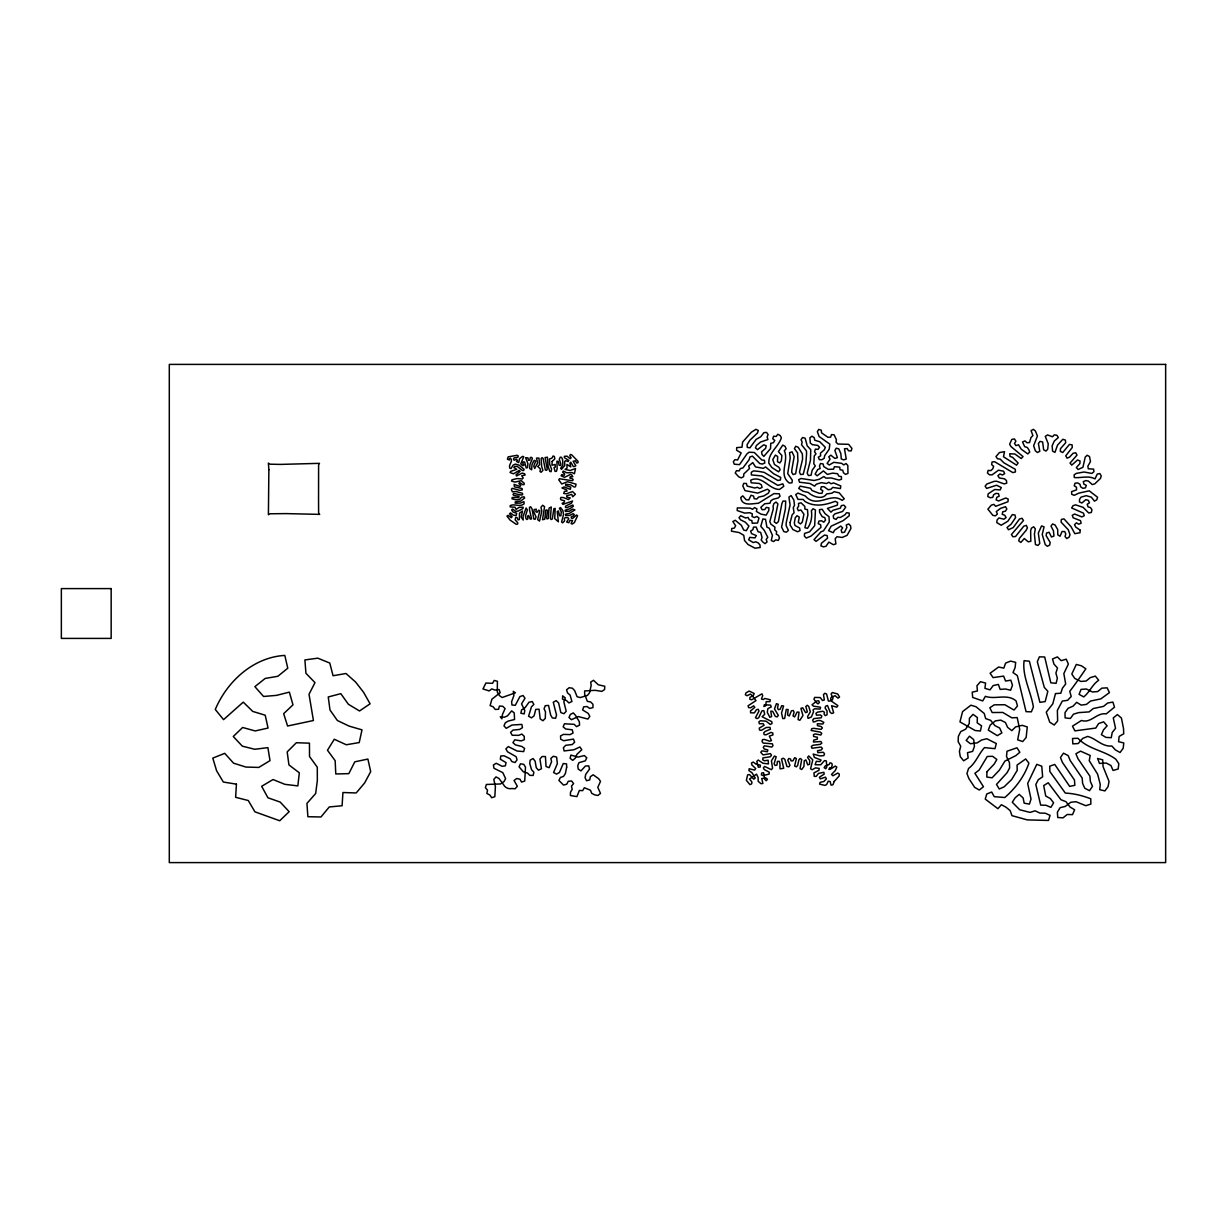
<?xml version="1.0" encoding="UTF-8"?>
<svg xmlns="http://www.w3.org/2000/svg" width="1227" height="1227" viewBox="0 0 1227 1227"><rect width="100%" height="100%" fill="white"/><g stroke="black" fill="none" stroke-linecap="round" stroke-linejoin="round"><path stroke-width="1.5" d="M552.165 461.413L551.966 465.278L555.141 464.45L555.279 467.104L554.037 467.564L555.049 471.383L556.383 471.337L557.165 468.821L556.874 461.153L558.193 461.352L559.129 465.202L560.432 465.478L560.938 464.251L559.282 459.281L560.264 457.18L561.583 457.364L562.641 459.757L562.84 465.002L560.662 468.3L561.491 469.343L564.788 465.462L564.65 461.505L565.693 460.677L568.116 461.582L568.822 460.447L564.389 457.671L564.359 456.337L566.981 456.153L570.064 458.668L571.122 457.87L569.803 455.646L570.402 454.465L571.69 454.818L578.024 461.337L578.009 462.656L576.736 463.008L575.31 460.785L573.116 461.26L575.816 465.769L574.696 466.459L573.362 466.551L570.739 462.196L569.895 463.223L570.785 466.889L566.951 464.435L567.012 468.177L565.095 469.374L570.11 470.493L575.555 468.545L574.405 473.745L572.073 472.564L566.843 472.809L563.316 471.061L562.672 472.226L564.665 473.975L564.282 475.248L561.721 474.619L561.122 475.815L564.543 477.318L570.402 474.45L571.659 474.849L572.84 476.736L570.202 476.812L569.865 478.085L572.319 478.729L573.208 479.711L572.38 480.754L559.435 478.729L558.791 479.88L561.767 483.99L567.534 481.705L576.061 484.174L575.463 486.766L574.159 487.027L570.785 484.91L565.678 484.159L565.693 485.478L570.739 487.15L570.325 489.374L564.159 486.92L561.966 487.978L566.629 489.864L566.997 491.137L564.527 491.352L563.699 493.438L566.337 493.821L572.534 491.567L575.386 494.22L572.718 496.812L571.751 494.374L566.69 495.785L566.828 497.104L570.264 497.947L568.392 499.604L563.638 497.61L560.984 497.41L560.448 498.622L560.938 499.849L564.481 500.754L564.359 502.073L562.135 503.331L562.917 504.389L572.549 500.999L571.445 503.193L565.524 506.137L565.524 507.472L566.843 507.687L572.84 505.018L573.346 506.245L571.199 507.779A10.199 10.199 0 0 1 567.641 509.527L565.11 510.202L565.402 511.49L569.328 511.214L572.718 509.113L574.942 509.895L569.451 513.361L565.586 514.205L565.662 515.539L569.604 515.432L573.178 513.668L574.221 514.496L573.607 515.677L571.245 516.874L571.414 518.193L572.733 518.377L576.475 515.033L577.595 515.739L574.405 522.549L572.303 524.052L571.061 523.561L572.595 520.509L569.988 520.401L568.791 522.733L566.644 522.012L568.745 518.806L567.978 517.717L565.386 517.579L564.359 518.423L564.558 521.03L562.61 522.825L561.598 521.95L563.561 514.496L562.856 510.601L560.509 507.549L559.42 508.3L561.276 511.812L560.923 515.754L559.604 515.815L558.362 510.892L557.242 511.598L558.377 521.797L554.727 518.592L555.187 508.407L553.898 508.684L552.319 519.036L551.076 519.527L550.402 518.392L551.276 506.996L549.067 508.085L548.346 518.454L547.104 518.914L546.444 517.748L547.564 511.23L547.104 509.987L545.785 510.141L544.742 519.251L542.503 519.696L544.573 506.72L542.641 505.263L540.969 507.288L541.813 511.122L539.543 521.061L537.625 519.604L539.834 510.785L538.653 510.141L537.089 512.288L535.862 511.766L536.306 509.174L534.144 509.542L533.898 512.165L536.061 516.95L535.079 519.358L533.806 518.975L532.043 508.852L530.647 506.736L529.481 507.38L529.543 510.033L531.567 518.929L530.248 519.113L528.668 515.524L527.503 516.153L527.963 518.76L526.874 519.542L525.954 518.592L525.493 515.969L527.38 509.926L526.122 507.978L523.07 516.414L523.193 520.064L521.107 517.073L522.503 511.03L519.527 513.085L519.343 519.527L518.07 519.911L516.981 517.487L515.662 517.395L515.141 519.865L517.779 522.794L517.564 524.098L516.245 524.328L510.033 520.064L506.95 516.092L508.07 515.371L511.245 517.702L512.134 516.72L509.527 513.822L510.478 512.886L513.546 515.248L516.199 515.478L516.705 513.223L513.085 512.012L511.613 509.957L512.579 509.052L515.8 511.383L518.423 510.969L522.978 508.53L523.131 507.211L519.236 507.334L516.092 509.374L515.003 507.211L510.156 506.904L510.279 505.585C514.312 503.346 519.803 507.472 524.082 503.868L523.96 501.628L520.34 503.131L515.156 503.162L515.34 501.843L520.601 501.137L524.65 497.963L524.036 496.782L521.429 497.288L519.742 499.343A22.93 22.93 0 0 1 515.785 499.803L512.012 498.822L512.211 497.518L518.791 497.579L519.067 496.275L513.898 495.524L513.009 494.527L513.76 493.423L521.414 495.064L522.671 494.604L522.426 493.3L516.107 491.536L512.349 491.782L511.398 489.42L512.134 488.315L519.773 490.371L522.334 489.849L522.088 488.545L514.435 486.858L514.082 484.404L520.049 486.459L520.846 485.386L518.898 483.591L519.573 482.456L522.733 484.619L524.052 484.634L524.251 483.315L521.306 480.677L514.972 482.073L511.536 481.045L511.981 479.788L517.119 478.561L522.349 478.975L523.193 477.947L521.72 475.754L525.11 475.033L524.635 473.791L522.181 473.085L516.429 475.984L516.122 474.696L520.125 471.337L519.128 470.462L513.53 473.806L510.033 472.518L510.693 471.352L516.751 469.327L513.852 467.548L514.634 466.475L517.242 466.413L522.303 470.447L523.622 470.539L524.082 469.297L519.205 465.202L515.432 464.097L513.101 465.14L511.03 468.53L509.757 468.147C508.193 464.527 513.438 461.475 510.616 458.238L509.374 458.699L509.42 460.018L507.395 459.189L508.162 456.858L517.134 455.278L518.285 455.953L517.932 457.226L514.036 457.916L513.453 459.113L514.144 460.248L516.598 459.235L517.319 460.355L516.49 461.398L518.714 462.61L519.512 458.729L522.518 456.352L523.776 456.751L520.754 463.867L522.702 465.647L523.96 465.217L522.717 463.039L523.315 461.858L524.635 462.042L526.23 467.962L527.503 467.594L527.901 463.668L525.616 457.686L527.917 457.87L528.5 460.324L529.803 460.11L530.325 457.502L531.644 457.395L532.441 458.453L529.957 464.481L529.665 468.453L531.644 469.834L531.981 464.772L533.607 461.153L534.635 460.294L535.616 461.199L533.776 466.107L534.711 468.469L537.595 462.947L536.49 458.07L538.929 458.07L539.619 464.634L537.748 466.521L540.417 468.929L540.018 471.551L541.138 472.272L542.947 470.324L541.674 466.551L541.138 458.622L542.073 457.671L543.132 458.469L545.355 470.048L546.659 470.294L547.242 469.113L545.079 457.518L547.395 457.211L548.101 466.429L549.773 471.383L551.061 471.689L551.598 469.128L549.65 464.22L549.435 459.005L551.951 458.131L553.07 455.999L554.328 456.429L554.865 458.898L552.165 461.413M834.191 781.476L832.934 784.789L831.062 785.111L830.112 781.522L828.24 781.185L826.599 784.59L824.881 785.387L819.575 784.114L820.142 782.305L823.808 781.538L826.4 778.838L825.48 777.166L820.265 778.869L819.437 777.166L824.161 774.16L823.869 772.289L818.486 773.424L816.154 776.415L814.253 776.369L813.961 772.841L818.992 770.295L819.207 768.409L815.48 767.872L812.197 769.774L810.572 768.792L812.795 759.804L808.762 755.955L807.55 757.427L809.728 760.525L809.544 764.314L807.734 764.866L805.878 759.896L804.222 760.832L803.946 766.476L801.691 769.528L800.05 768.577L801.706 759.482L800.111 758.47L798.884 759.927L797.657 765.479L796.338 766.844L794.636 765.985L796.369 758.593L794.713 757.642L792.903 760.863L791.001 760.878L790.571 759.038L788.762 758.485L787.795 760.111L789.973 765.311L788.838 766.814L786.967 766.476L784.789 759.268L783.209 758.209L781.522 759.053L783.731 768.271L780.081 768.854L779.866 766.967A10.982 10.982 0 0 0 779.314 761.353L777.412 761.384L776.936 765.127L775.065 765.449L774.099 763.808L776.185 756.737L774.406 756.062L771.415 760.863L772.581 768.194L771.384 769.682L764.666 766.461L763.378 767.857L764.252 769.544L769.206 772.182L769.16 774.068L763.194 775.571L761.4 774.927L761.691 773.056L763.562 772.703L764.804 779.314L766.139 780.725L767.488 779.329L766.047 778.041L761.752 778.562L762.903 783.455L761.016 783.685L758.179 781.338L758.148 777.565L756.507 774.16L749.513 779.022L751.89 781.952L751.691 783.838L749.958 784.62L746.353 780.311L747.672 774.82L749.559 774.59L753.731 779.176L755.249 778.041L752.028 772.765L748.93 770.602L749.191 768.731L754.574 770.111L755.74 768.608L751.814 764.85L751.507 762.964L753.179 762.074L756.277 764.252L760.418 765.142L760.188 767.028L758.301 767.212L756.814 761.323L758.225 760.034L762.903 763.24L768.47 763.93L768.102 760.219L764.36 760.771L762.719 759.804L762.933 757.918L770.387 756.737L771.476 755.188L770.433 753.608L763.041 754.927L760.755 752.289L761.952 750.832L767.366 751.752L767.826 749.912L764.206 748.976L763.286 747.32L764.421 745.801L771.783 747.074L772.995 745.617L772.366 743.823L763.163 743.071L762.059 741.522L762.473 739.682L764.344 739.406L769.682 741.2L771.476 740.587L769.36 736.108L772.964 734.896L772.78 733.01L770.97 732.396L766.001 734.82L764.114 734.59L763.777 732.718L765.188 731.445L770.418 729.221L769.989 727.366L766.261 727.488L761.353 730.356L759.482 729.988L759.283 728.102L764.099 725.264L763.148 723.623L759.375 723.792L758.853 721.967L760.311 720.77L765.985 721.139L770.295 724.451L771.982 723.562L771.829 721.675L762.074 716.737L764.728 714.298L763.808 710.632L761.921 710.862L758.746 717.688L757.105 718.639L755.449 717.718L758.976 711.047L758.286 709.283L756.445 709.727L754.39 712.887L750.617 712.81L750.495 710.924L754.789 707.381L753.669 705.847L750.51 707.81L748.623 707.611L748.071 705.786L755.985 700.617L751.921 695.234L750.387 694.099L746.982 695.755L745.372 694.773L745.893 692.948L749.16 691.046L754.16 693.47L753.516 695.249L749.866 697.457L749.896 699.359L751.737 699.773L761.936 693.838L762.719 695.571L761.446 699.022L763.271 699.543L764.804 698.439L770.219 699.743L770.004 701.629L766.215 701.645L765.663 705.878L763.869 706.491L764.452 704.681L770.587 705.157L771.246 706.936L767.872 708.623L767.289 712.366L769.866 717.304L771.599 716.537L770.801 711.154L772.688 711.338L775.311 716.384L777.151 716.89L778.332 715.402L774.482 708.884L776.446 703.684L778.24 704.267L777.504 707.979L778.378 709.651L780.219 709.175L781.706 705.694L783.593 705.954L781.538 713.102L782.765 718.562L784.667 718.47L786.246 709.467L788.133 709.513L787.627 715.05L789.268 715.985L791.43 710.816L793.302 710.525L794.099 712.243L793.01 715.878L794.59 716.951L797.136 712.028L799.038 712.197L798.087 719.574L799.835 720.31L802.949 715.54L800.909 708.362L802.719 707.795L805.602 712.672L807.366 711.951L805.817 706.568L807.213 705.295L808.746 706.415L810.357 711.813L807.581 716.537L808.087 718.378L811.354 716.982L813.562 711.752L813.072 709.912L814.59 708.777L820.111 709.114L820.587 707.273L813.378 706.123L812.044 704.773L816.829 700.954L818.731 700.847L819.375 702.626L817.934 703.869L816.476 702.642L813.93 699.16L814.682 697.427L820.265 697.565L822.504 700.51L824.329 699.957L823.486 694.635L824.82 693.286L826.584 693.991L828.394 701.062L830.296 700.954L832.427 699.789L832.964 697.933L831.108 694.022L832.305 692.549L837.688 693.961L839.559 697.089L837.98 698.148L835.112 695.709L831.139 697.411L830.618 699.267L831.814 701.384L837.857 705.602L836.799 707.181L831.584 705.694L833.654 712.795L831.891 713.516L830.296 712.504L827.504 705.54L825.71 706.154L825.05 707.933L827.105 711.123L827.013 714.82L825.28 715.602L824.053 714.16L824.483 712.304L822.903 711.231L817.458 712.181L815.955 713.347L816.476 715.172L820.265 714.927L821.829 716.001L821.231 717.795L813.731 718.623L812.734 720.234L813.363 722.013L815.219 721.645A6.641 6.641 0 0 1 820.679 720.678L823.808 722.304L822.903 723.961L817.32 723.792L817.458 725.678L821.154 726.491L822.381 727.933L821.108 729.344L813.639 728.317L811.783 728.685L811.139 730.464L820.28 732.12L821.737 733.332L820.848 735.004L815.265 733.93L813.486 734.605L813.639 736.507L817.366 737.228L817.351 739.129L813.7 740.157L813.47 742.044L820.894 741.491L821.799 743.148L820.311 744.329L812.857 745.295L811.354 746.445L811.937 748.24L821.246 747.059L822.427 748.547L821.185 749.973L817.504 750.755L817.796 752.642L823.363 752.289L824.513 753.807L823.838 755.587L820.065 755.939L813.194 754.053L814.36 757.412L821.093 760.065L819.989 761.614L816.323 761.323L815.096 764.743L820.74 764.774L824.483 760.602L826.338 760.939L826.768 767.074L825.756 768.715L824.13 767.688L825.173 766.077L829.145 764.528L829.973 762.811L831.799 763.347L832.243 765.188L830.756 769.16L828.885 769.421L829.774 767.749L832.167 768.179L835.188 766.062L836.799 767.059L835.342 770.479L831.523 774.452L832.888 775.771L837.78 773.056L839.329 774.145L839.13 776.031L834.191 781.476M268.866 469.742L268.406 514.742L270.017 513.776L286.06 513.607L319.664 514.374L318.606 512.779L318.545 498.53L318.606 465.064L319.48 463.346L280.492 464.404L269.986 464.189L268.391 463.1L268.866 469.742M790.157 522.457L790.142 525.11L792.949 529.589L797.642 531.766L800.035 530.616L799.636 527.993L794.973 525.493L794.314 522.917L795.311 517.717L797.044 515.693L799.268 517.165L798.302 522.395L800.464 523.929L802.32 522.027L803.946 514.22L800.894 509.957L798.348 510.723L797.243 508.3L798.685 506.061L798.47 503.423L801.062 502.84L804.82 506.429L804.912 509.082L807.504 509.665L807.903 514.957L804.881 527.687L807.458 528.362C811.17 523.423 812.351 516.797 811.369 510.754L813.087 508.73L815.434 510.003L814.667 525.708L809.575 531.843L804.513 533.454L804.406 536.122L806.216 538.07L811.062 536.046L820.94 527.395L820.633 524.757L818.21 523.653L818.915 521.092L821.553 520.769L823.808 522.181L825.51 520.125L824.774 517.564L822.243 516.751L819.575 512.319L819.513 509.665L822.136 509.266L824.989 513.561L829.007 516.72L829.299 521.95L823.516 530.831L821.032 531.782L814.007 539.65L816.062 541.352L824.544 535.033L827.136 535.57L827.581 538.193L821.43 543.254L820.924 545.862L823.378 546.859L825.986 546.306L828.854 542.104L833.348 544.696L835.878 543.898L835.188 538.714L836.967 536.736L842.228 537.457L847.09 535.325L850.909 528.515L850.587 525.877L848.747 523.96L846.277 524.926L846.845 527.518L844.513 532.227L841.875 532.61L841.139 530.064L842.658 527.886L840.725 526.061L834.452 530.294L833.348 532.717L828.562 530.708L831.2 526.138L843.164 520.631L849.253 515.739L849.207 513.085L846.584 512.687L844.958 514.788L840.372 517.457L837.719 517.38L836.047 519.45L833.654 518.3L833.194 515.677L835.066 513.791L842.596 511.475L845.694 507.165L843.931 505.171L841.323 505.616L840.403 508.116L832.872 510.355L830.924 512.15L827.473 508.392L837.351 505.141L837.596 502.503L835.219 501.306C825.326 505.033 814.651 507.395 804.943 501.414L803.179 499.435L798.01 499.389L795.74 494.588L797.933 493.101L805.311 495.969L807.151 497.886C818.9 507.503 831.001 492.073 842.136 500.386L844.268 498.806L839.222 492.855L834.099 491.69L831.906 493.208L826.645 493.944C822.458 500.34 812.581 496.567 808.286 492.472L803.118 491.26L798.716 488.392L800.173 486.153L810.572 488.269L811.998 490.509L819.299 493.331L821.952 493.285L822.826 490.769L820.618 489.297L821.354 486.736L824.007 486.69L828.256 489.742L830.878 489.297L832.75 487.41L840.449 488.561L840.756 485.923L833.578 482.901L831.062 483.76L828.854 482.257L826.523 483.515L821.461 482.656L816.369 484.159L814.605 486.137L809.989 483.515L799.498 482.196L798.67 479.665L801.047 478.499L814.145 480.478L819.299 479.236L823.854 476.567L825.986 478.147L831.277 477.963L838.946 480.079L841.477 479.282L841.385 476.628L838.777 476.091L837.596 473.714L832.519 473.131L827.366 474.404L823.409 470.923L817.121 475.8L815.111 474.051L817.719 469.558L820.173 468.53L819.467 465.969L820.495 463.515L823.118 463.944L823.731 466.536L828.225 469.343L833.532 469.205L834.421 466.705L839.713 467.134L840.081 469.757L842.704 470.186L843.455 472.732L845.526 474.404L847.964 473.377L847.826 465.493L846.047 463.53L843.777 464.926L841.645 463.346L833.823 462.318L829.222 464.987L827.105 463.392L830.081 459.174L828.777 456.873L830.802 455.156L834.881 458.453L837.412 457.656L834.851 450.432L836.262 448.192L838.823 448.883L840.863 453.653L841.277 458.929L843.747 459.91L846.247 459.005L844.467 448.821L847.105 448.545L848.547 450.784L851.201 450.922L851.921 448.361L848.593 444.312L837.995 444.036L836.047 442.226L836.385 439.603L834.099 434.818L831.461 434.588L830.648 437.119L827.995 437.349L821.569 432.84L821.277 430.202L818.746 429.389L817.351 431.643L819.099 436.505L829.82 444.128L829.207 449.22L824.651 455.662L824.207 458.284L821.967 459.711L819.314 459.65L818.363 457.165L820.633 455.815L820.434 453.162L824.314 449.803L825.342 447.349L819.82 441.766L814.774 440.248L814.222 437.656L811.998 436.198L809.866 437.778L810.326 443.054L812.427 444.695L817.642 445.37L819.544 447.211L818.026 449.389L815.388 449.128L814.544 451.643L815.986 453.883L814.268 455.907L813.792 463.76L815.311 465.938L812.197 470.171L811.016 475.34L808.363 475.493L807.197 473.101L810.449 460.294L810.756 449.695L807.197 445.815L805.157 438.208L802.596 437.518L801.032 439.68L802.151 442.088L801.522 444.665L806.446 450.892L806.584 453.545L805.832 464.021L803.225 474.282L800.587 474.527L799.452 472.119L802.581 459.235L802.366 453.944L798.179 447.226L795.694 446.275L794.421 448.607L797.565 452.886L797.933 460.8L795.633 473.791L793.087 474.542L791.706 472.272L791.86 469.619L794.176 456.582L792.075 451.843L789.544 452.656L790.219 457.932L787.719 473.622L792.274 480.171L791.998 482.809L789.344 483.055C777.903 474.818 789.222 461.122 784.329 450.754L786.139 448.806L785.096 446.367L782.765 445.079L778.409 451.674L781.89 455.478L781.354 460.723L779.851 462.916L777.489 461.72L777.673 456.49L775.418 455.094L772.78 459.573L774.467 464.496L778.93 467.318L780.142 469.68L778.578 471.828L771.875 467.548L768.838 463.192C768.102 453.008 778.378 446.889 781.384 437.855L780.157 435.493L777.795 434.266L776.246 436.429L773.593 436.229L772.765 438.745L774.774 440.478L773.378 442.748L770.786 443.3L770.525 448.607L763.823 456.398L761.998 454.465L761.568 451.843L765.587 448.376L766.215 445.8L763.761 444.787L757.488 449.634L755.464 447.916L756.461 445.447L760.541 442.042L767.949 439.527L767.105 437.011L768.102 434.542L766.538 432.395L763.9 432.64L760.786 436.735L756.185 439.343L749.912 447.824L747.289 447.395L747.074 444.741L749.866 440.232L757.488 432.993L758.301 430.462L755.893 429.327L751.399 432.195L742.642 442.042L741.998 447.211L736.706 447.594L736.599 450.248L741.169 452.932L737.596 460.002L734.958 459.634L733.332 461.72L734.298 464.205L739.498 464.65L746.998 453.852L749.083 452.196L754.375 452.518L761.814 460.002L764.452 460.355L764.82 462.978L762.381 464.067L759.774 463.561L752.396 456.122L749.881 456.996L749.222 459.573L742.948 467.916L740.372 468.607L739.114 470.938L736.476 470.647L735.249 473.008L738.823 476.904L741.292 477.886L743.623 476.628L743.807 473.975L749.544 468.499L748.669 465.999L752.764 462.61L755.495 466.92L763.332 468.331L765.602 466.935L773.654 473.775L780.725 477.41L780.372 480.033L777.749 480.432L764.114 472.364L758.884 471.429L753.608 470.877L751.338 472.272L751.369 474.926L761.936 475.953L777.887 485.386L782.857 483.837L783.777 486.321L779.528 489.45C769.022 489.604 762.044 474.696 750.694 480.186L751.215 482.794L759.16 483.438L761.4 484.849L762.059 487.426L759.651 488.545L757.35 487.242L754.804 488.024L747.136 486.061L746.399 483.499L743.746 483.377L742.795 485.861L744.973 490.601L757.749 493.116L767.488 489.22L769.59 490.846L768.317 493.177L763.792 495.969L758.608 497.104L756.783 499.036L754.16 498.683L753.593 496.091L751.077 495.233L748.792 499.91L746.139 499.757L742.749 495.846L740.755 497.579C741.921 506.659 752.228 503.545 758.393 503.254L773.976 493.622L779.222 493.745L780.05 496.275L778.056 498.024L773.087 499.282L770.893 500.769L769.927 503.254L764.651 503.76L760.832 507.349L762.12 509.68L764.774 509.558L766.308 507.395L768.915 507.886L768.808 510.539L766.154 515.141L760.939 514.113L756.369 511.429L756.936 508.837L754.59 507.595L752.55 509.282L750.157 508.116L737.304 507.901L737.212 510.555L744.666 513.101L749.912 512.733L752.32 513.868L752.044 516.506L754.482 517.564L756.89 516.429L758.992 518.055L757.519 523.024L752.212 523.239L751.86 520.601L749.314 519.834L748.133 517.457L745.525 517.963L740.709 515.708L739.007 517.748L740.617 519.865L745.356 522.211L748.93 526.076L746.292 530.678L743.715 530.064L741.399 525.325L735.234 520.279L732.872 521.506L735.648 525.8L734.329 528.101L731.706 528.53L731.461 531.168L739.206 532.579L743.761 535.309L744.574 540.555L748.01 544.497L755.004 548.193L760.157 547.503L759.973 544.849L758.179 542.901L755.755 541.813L753.209 542.549L748.7 539.834L749.712 537.38L755.004 537.886L756.292 535.57L751.553 533.592L750.617 531.107L752.872 529.711L753.501 527.135L756.154 527.058L758.087 531.766L760.663 532.395L762.044 537.503L761.185 540.018L762.887 542.058L765.019 543.653L767.059 541.966L766.2 539.451L767.795 537.319L764.252 530.34L760.771 526.322L762.887 518.96L765.525 519.312L766.906 527.089L769.283 528.254L772.443 535.34L771.262 540.524L773.7 541.567L775.709 539.834L778.301 540.432L779.452 538.039L778.593 535.524L776.308 534.144L776.645 531.521L774.605 529.819L774.989 527.181L770.771 524.021L769.82 521.552L773.317 508.806L773.071 506.153L773.9 503.622L776.016 502.027L777.918 503.883L774.268 521.874L776.446 523.392L778.393 521.598L781.906 503.484L783.041 501.076L785.694 501.061L785.387 508.898L781.584 527.027L783.854 531.628L786.446 532.181L788.409 530.386L786.108 525.601L786.2 522.947L790.05 504.91L788.93 497.088L791.124 495.585L793.838 500.018L794.513 505.294L793.271 507.641L794.053 512.871L792.182 514.757L790.157 522.457M1080.082 530.079L1080.051 532.733L1074.821 533.668L1071.048 526.674L1063.978 518.868L1061.386 519.435L1061.048 522.073L1068.288 529.788L1070.021 534.742L1069.054 537.211L1066.754 538.53L1065.021 536.521L1065.788 533.975L1064.699 531.552L1062.045 531.552L1060.021 536.245L1057.766 534.834L1057.705 529.527L1055.021 524.941L1052.567 523.944L1051.002 526.092L1053.441 530.8L1053.947 536.046L1051.478 537.012L1049.1 532.273L1046.539 533.024L1046.14 535.647L1050.159 542.441L1049.683 545.064L1047.321 546.276L1045.266 544.604L1042.229 534.527L1044.054 526.843L1041.57 525.923L1038.318 533.07L1039.76 543.469L1037.95 545.432L1035.45 544.573L1034.407 534.082L1035.327 528.868L1033.671 526.797L1031.401 528.193L1030.649 530.739L1030.818 541.306L1028.211 541.813L1024.315 538.515L1020.849 542.441L1018.717 540.862L1019.453 538.316L1026.247 530.187L1027.428 527.809L1026.339 525.386L1023.793 526.168L1015.542 536.506L1012.888 536.766L1011.401 534.558L1023.456 520.524L1022.045 518.285L1019.484 519.021L1013.226 527.564L1008.471 529.742L1007.045 527.503L1011.14 524.174L1015.603 517.564L1014.944 514.987L1012.306 514.619L1007.873 521.184L1001.201 525.248L996.784 522.579L997.106 519.941L998.885 517.963L1004.023 519.22L1006.079 517.533L1004.729 515.233L1002.229 514.343L1002.766 511.751L1005.373 511.214L1006.83 508.99L1005.527 506.674L1000.496 508.392L996.278 511.582L997.398 513.99L995.465 515.831L992.858 515.355L987.888 509.144L991.324 505.156L993.87 504.374L995.68 506.322L1007.965 501.736L1008.195 499.098L1005.787 497.978L998.563 500.953L996.125 499.91L996.784 497.334L999.177 496.183L998.471 493.622L995.818 493.407L993.579 494.834L992.781 497.364L990.143 497.733L987.796 496.506L988.149 493.868L992.551 490.907L994.806 489.496L1000.112 489.941L1001.293 487.564L996.585 485.232L986.631 488.407L985.143 486.199L986.738 484.067L994.023 481.383L996.677 481.245L1004.192 483.913L1006.738 483.147L1006.447 480.509L1004.422 478.791L999.299 477.963L997.919 475.693L999.928 473.959L1002.367 475.002L1004.652 473.653L1003.609 471.214L998.502 470.186L992.076 474.88L989.422 474.757L987.444 472.993L988.118 470.416L990.772 470.631L992.75 468.867L993.625 466.352L991.646 464.573L992.076 461.95L994.714 461.751L1012.858 472.61L1015.435 471.966L1015.312 469.312L1003.839 462.778L1000.097 459.051L997.459 458.76L996.002 456.536L999.438 452.548L1004.514 451.689L1003.502 456.766L1016.554 465.156L1018.119 463.008L1012.582 457.318L1010.066 456.444L1009.729 453.806L1014.821 453.975L1021.232 458.545L1023.027 456.582L1010.956 446.536L1009.637 444.22L1011.83 439.373L1014.453 438.959L1015.895 441.199L1014.484 443.438L1015.956 445.646L1018.471 444.772L1021.293 449.235L1027.781 453.898L1029.729 452.088L1028.778 449.619L1027.244 447.441L1024.698 446.689L1022.536 441.981L1024.959 440.892L1026.876 442.732L1029.53 442.548L1031.002 437.456L1032.919 435.616L1031.079 430.631L1033.395 429.343L1035.435 431.045L1037.413 435.984L1033.625 445.769L1035.358 450.8L1037.398 452.487L1039.79 451.306L1038.395 443.499L1040.036 441.398L1042.628 441.965L1043.671 449.849L1046.017 451.107L1047.735 449.082L1048.241 443.791L1045.281 436.398L1047.505 434.925L1052.49 436.766L1054.315 434.849L1056.938 435.294L1058.318 437.564L1054.3 441.045L1052.106 445.892L1052.597 451.183L1054.959 452.364L1057.521 445.14L1062.843 439.297L1065.373 440.094L1065.711 442.717L1060.45 448.699L1060.343 451.367L1062.72 452.533L1069.453 444.419L1072.076 444.818L1072.275 447.472L1065.757 455.83L1067.076 458.146L1069.545 457.15L1073.134 453.254L1075.742 452.778L1077.015 455.11L1070.051 463.07L1071.723 465.125L1077.582 459.972L1080.051 460.953L1079.883 463.607L1076.34 467.564L1078.134 469.512L1082.92 467.303L1085.22 457.134L1087.137 455.294L1089.499 456.505L1090.481 461.597L1087.843 466.199L1088.318 468.806L1093.625 469.113L1093.917 471.766L1091.831 473.423L1084.054 472.012L1076.294 473.392L1074.1 474.895L1074.331 477.548C1081.232 478.208 1088.303 475.278 1095.021 478.883L1097.245 474.082L1099.852 473.561L1101.217 475.846L1100.512 478.407L1094.821 483.821L1092.275 484.604L1088.395 481.061L1085.788 480.616L1083.303 481.582L1083.932 484.159L1086.309 485.34L1085.466 487.855L1082.858 488.315L1080.65 486.812L1079.944 484.251L1077.659 482.901L1075.021 483.239L1074.238 485.785L1076.478 487.226L1076.524 489.88L1071.585 491.644L1071.738 494.297L1074.192 495.325L1078.901 493.101L1089.254 490.831L1097.582 497.257L1096.754 499.788L1094.484 501.153L1091.309 497.15L1086.232 495.677L1081.11 497.088L1079.561 499.251L1079.469 501.904L1081.877 503.009L1085.834 499.65L1088.395 500.386L1089.438 502.825L1087.229 504.282L1088.012 506.828L1090.542 507.641L1091.984 509.865L1091.309 512.441L1088.717 512.993L1083.119 507.349L1075.573 504.849L1073.042 505.693L1071.662 507.963L1083.456 513.147L1084.254 515.677L1081.907 516.92L1074.607 514.036L1072.26 515.294L1073.134 517.809L1080.481 520.647L1081.156 523.223L1078.686 524.205L1076.416 522.825L1074.53 524.696L1075.726 527.073L1080.082 530.079M566.659 767.228L565.356 773.608L563.53 776.4L560.402 777.473L558.914 780.449L563.515 785.065L566.736 784.222L568.254 781.277L571.567 780.97L573.622 783.578L571.46 786.093L572.211 789.329L570.509 792.182L570.402 795.51L576.889 796.614L579.374 790.449L582.687 790.633L584.328 787.734L590.478 790.234L591.705 793.317L594.65 794.851L597.917 795.495L600.478 793.394L597.794 787.32L600.524 781.338L598.592 778.639L593.162 774.804L590.402 776.66L589.712 779.912L586.491 780.709L585.08 777.688L585.678 774.421L589.573 769.068L588.73 765.863L585.417 766.031L580.954 770.924L578.208 769.038L577.748 765.74L578.975 762.657L585.34 760.832L586.782 757.841L584.374 755.556L578.07 757.09L570.862 755.08L570.11 758.317L572.733 760.341L575.264 758.194L576.966 754.298L581.782 749.728L579.911 746.982L573.96 749.743L564.113 750.955L563.377 747.718L565.678 745.326L572.273 744.528L574.635 742.197L573.484 739.083L563.684 740.725L560.708 739.237L560.555 735.924L563.515 734.39L570.126 734.605L573.055 733.025L572.257 729.804L565.708 728.991L563.162 726.844L564.435 723.777L574.175 724.329L576.583 726.629L579.543 725.126L579.359 721.813L575.54 715.402L573.316 712.933L570.356 714.436L568.975 717.458L571.414 719.697L578.316 716.568L587.871 719.053L589.819 716.353L588.254 713.424L582.595 709.942L583.73 706.813L587.027 706.537L589.758 708.439L592.963 707.58L592.963 704.267L590.601 701.921L587.334 701.353L584.681 694.267L584.619 690.939L595.279 690.326L601.797 691.384L604.574 689.559L604.788 686.246L598.331 684.819L593.515 680.295L590.708 682.074L591.169 685.356L589.543 692.749L587.488 695.356L580.31 697.565L577.089 696.737L574.665 690.648L572.426 688.209L569.144 687.733L566.552 689.819L567.595 692.979L570.126 695.142L571.92 701.507L568.914 702.933L566.567 700.586L562.549 699.175L562.626 695.862L565.264 697.872L563.853 701.89L566.199 711.307L563.929 713.731L560.831 712.55L558.607 702.918L556.184 700.648L553.27 702.258L556.537 715.096L555.616 718.286L552.319 717.902L550.647 715.034L548.546 705.418L545.233 705.694L544.082 708.807L545.494 711.829L545.294 718.424L542.917 720.74L540.171 718.869L539.052 709.206L535.739 709.405L534.113 715.832L531.475 717.856L528.576 716.246L531.49 706.767L533.868 704.451L532.242 701.553L528.99 702.243L525.141 707.626L521.567 709.942L520.861 713.24L524.159 713.915L524.788 710.602L521.536 703.853L525.003 698.255L523.085 695.54L519.926 696.553L515.279 705.295L511.966 705.019L511.613 701.706L513.914 695.479L513.269 691.307L515.386 692.826L502.119 697.519L499.42 695.586L497.272 691.921L497.41 681.292L494.19 680.448L492.533 683.316L485.892 683.056L482.963 688.945L489.159 690.924L491.782 688.884L494.88 690.08L499.098 689.528L500.171 692.672L491.889 699.237L490.125 705.586L493.208 706.829L495.233 709.451L498.561 709.283L499.42 706.077L502.733 706.246L505.095 708.592L502.395 714.635L501.904 718.823L500.263 716.798L504.466 717.197L507.503 715.847L511.674 710.862L514.251 712.964L514.542 719.497L508.131 721.108L505.294 722.826L503.99 725.878L506.23 728.332L511.996 725.034L521.874 724.405L522.457 727.672L519.635 729.436L513.024 730.096L510.585 732.35L512.18 735.264L518.76 735.341L521.828 734.068L524.236 736.338L524.328 739.666L521.26 740.893L514.711 739.85L512.963 742.672L515.432 744.896L521.874 746.476L524.573 748.393L523.684 751.599L517.104 751.031L508.254 746.568L505.877 748.884L507.518 751.783L516.138 756.706L517.042 759.912L515.033 762.55L511.858 761.538L510.064 758.746L504.113 755.801L500.8 755.939L500.34 759.222L506.03 762.596L505.371 765.847L502.088 766.277L496.199 763.255L493.392 765.019L493.99 768.286L502.825 772.657L505.616 778.67L504.006 781.568L500.493 783.961L486.367 784.482L485.386 787.657L487.518 790.203L486.874 793.455L489.834 794.989L491.69 797.734L494.834 796.676L495.401 786.768L493.806 779.39L495.999 776.906L498.944 778.439L503.438 784.528A7.577 7.577 0 0 0 511.858 788.547L515.171 788.746L517.334 786.231L514.036 780.51L516.69 778.516L519.941 779.191L521.582 782.09L524.727 781.047L525.493 767.151L523.745 764.329L520.463 763.823L519.082 766.844L523.408 771.875L527.487 773.056L529.865 775.372L533.178 775.433L533.883 772.182L531.582 769.774L529.727 763.409L530.202 760.111L533.131 758.547L535.11 761.2L536.276 767.703L538.454 770.203L541.444 768.746L539.941 759.007L542.119 756.507L545.448 756.553L546.03 766.476L549.129 767.688L551.598 761.645L550.862 758.409L553.377 756.246L556.583 757.09L557.365 763.639L553.576 772.504L556.506 774.084L559.435 772.519L563.254 763.547L566.567 763.9L566.659 767.228M986.907 771.752L986.845 777.074L992.122 777.795L999.391 770.127L1004.928 761.062L1015.772 755.679L1019.852 752.258L1016.968 747.795L1007.03 751.231L1006.508 756.522L1009.468 762.657L1009.622 767.964L1007.122 772.642L996.508 784.436L999.253 788.992L1004.115 786.844L1011.708 779.467L1017.214 770.387L1017.06 765.081L1025.68 758.946L1028.901 763.179C1024.238 776.691 1015.527 788.117 1004.836 797.519L994.253 796.676L991.677 792.028L986.738 794.007L985.25 799.099L997.904 808.7L1001.416 804.713L1006.079 807.259L1010.174 810.648L1011.953 815.648L1027.306 819.897L1048.502 820.449L1050.067 815.372L1045.22 813.179L1039.898 813.087L1035.097 810.817L1030.036 812.412L1019.744 809.774L1012.29 802.259L1015.158 797.78L1019.223 794.36L1023.119 797.964L1024.192 803.179L1029.422 804.114L1031.017 799.053L1027.674 783.47L1036.784 764.329L1041.769 766.215L1042.643 776.783L1038.257 779.774L1035.818 784.498L1040.695 805.142L1046.002 805.249L1050.879 807.366L1053.61 802.811L1050.373 798.593L1045.726 796.016L1043.702 785.587L1048.211 782.765L1060.972 799.743L1065.926 801.66L1070.067 807.059L1074.637 809.774L1072.505 814.636L1067.199 814.483L1063.057 817.826L1057.751 817.519L1057.383 812.213L1060.128 807.673L1065.297 806.43L1070.696 802.289L1075.972 801.691L1085.803 805.694L1090.864 804.084L1090.772 798.777C1082.321 795.602 1074.254 793.516 1065.312 793.071L1049.852 771.507L1049.729 766.2L1054.745 764.436L1069.668 786.384L1074.867 785.311L1074.453 780.019L1062.475 762.473L1060.45 757.565L1063.456 753.179L1068.18 755.617L1070.205 760.541L1082.183 778.087L1082.613 783.393L1084.775 788.24L1089.499 790.679L1092.521 786.308L1090.358 781.461L1089.913 776.154L1077.95 758.669L1075.926 753.761L1080.558 751.139L1090.189 755.464L1089.239 760.694L1097.644 774.222L1100.251 784.421L1099.729 789.697L1104.898 790.909L1108.058 786.63L1109.039 781.415L1103.073 766.645L1102.705 759.85L1097.567 758.485L1099.499 763.424L1106.294 763.056L1110.972 765.556L1113.042 770.449L1118.15 769.007L1118.825 763.731L1115.895 759.298C1104.285 750.449 1088.318 749.406 1077.935 738.271L1072.536 738.485L1072.827 743.884L1078.226 743.531L1082.72 738.409L1087.659 736.43C1096.171 738.547 1102.137 746.982 1111.846 746.001L1115.42 749.927L1120.067 752.504L1123.211 748.225L1123.763 742.933L1118.579 741.721L1119.131 736.445L1123.733 733.777L1123.503 728.47L1121.432 718.056L1117.398 714.589L1113.272 717.933L1115.542 728.317L1112.229 732.473L1111.263 737.703L1105.956 737.396L1101.401 734.666L1103.548 729.804L1107.107 725.847L1103.625 721.829L1098.61 723.562L1095.772 728.056L1074.929 730.878L1072.475 726.169L1081.447 720.479C1091.064 723.7 1096.647 712.304 1106.248 713.884L1114.484 707.166L1112.904 702.089L1107.674 703.01L1103.564 706.369L1093.242 708.546L1089.116 711.905L1078.594 712.626L1073.502 714.16L1070.389 718.47L1065.113 717.902L1065.021 712.596L1068.119 708.286L1073.012 706.215L1076.631 702.319L1081.171 705.096L1086.432 704.405L1090.558 701.046L1100.88 698.869L1109.438 692.611L1107.122 687.826L1101.815 688.163L1097.72 691.553L1092.429 691.997L1086.324 688.991L1081.033 689.421L1079.085 694.359L1083.748 696.905C1089.745 692.166 1092.107 684.712 1098.686 680.249L1095.358 676.108L1090.266 677.641L1086.171 681.016L1080.88 681.445L1074.76 678.439L1071.8 674.037L1076.324 664.436L1081.462 665.816L1085.849 668.807C1080.65 676.384 1075.496 683.838 1069.745 691.353L1071.232 696.461L1067.597 700.326L1062.321 701.062L1057.367 710.356L1057.628 720.97L1054.208 725.034L1049.745 722.166L1046.263 712.166L1052.812 703.807L1055.481 693.577L1060.788 693.255L1062.429 688.194L1065.68 683.991L1063.84 673.577L1068.364 664.068L1066.263 659.19L1061.156 660.678L1057.413 656.905L1052.521 658.96L1053.947 664.083L1057.521 668.009L1055.895 673.071L1057.337 678.194L1056.094 683.347L1050.818 682.795L1044.698 656.997L1039.392 656.844L1037.321 661.736L1044.3 687.381L1047.843 691.338L1045.174 701.568L1039.913 702.35L1029.361 661.215L1024.085 660.647C1022.06 676.138 1030.879 691.522 1033.395 706.936L1031.37 711.844L1026.063 711.675L1017.336 675.602L1013.011 672.519L1015.097 667.626L1015.68 662.35L1010.511 661.108L1005.588 663.117L1003.824 668.132L998.625 667.013L990.097 673.255L993.118 677.611L1003.609 676.092L1005.573 681.031L1010.818 680.187L1012.474 685.233L1010.634 690.218L1005.465 689.007L1000.158 689.405L998.349 684.405L993.164 685.586L990.005 689.865L984.913 688.332L985.603 683.071L980.465 681.721L976.953 685.709L977.413 691.016L972.213 692.135L972.689 697.427L982.704 700.939L985.373 696.338C995.204 699.881 1007.214 693.301 1016.048 700.908L1017.474 706.016L1014.023 710.05L1004.836 704.743L994.238 704.835L989.806 707.78L992.168 712.534L1002.766 712.442L1011.892 717.841L1017.198 717.565L1019.698 729.421L1017.674 739.85L1022.72 741.537L1026.155 737.488L1027.275 726.951L1022.229 725.326L1015.603 726.905L1011.83 730.632L1007.628 727.366L1005.45 722.519L1000.711 720.126L995.434 720.847L990.158 725.142L988.287 730.126L997.336 735.648L1001.876 732.887L999.683 728.04L994.944 725.632L990.649 720.356L985.649 718.577L984.223 713.47L975.986 706.737L970.91 705.203L962.566 711.614L959.959 721.905L975.082 730.494L980.373 731.031L981.554 725.847L977.198 722.81L977.352 717.504L973.057 714.375L969.422 718.24L969.269 723.547L965.572 729.252L960.787 731.568L958.379 736.307L958.149 741.614L960.726 746.261L959.407 751.415L960.281 756.66L963.64 760.786L968.134 757.964L967.489 752.688L972.643 751.384L974.422 746.384L973.701 739.59L969.499 736.185L966.155 740.418L970.419 743.731L977.198 742.872L981.661 739.988L986.83 738.746L996.309 743.547L994.959 748.685L984.499 747.596C978.579 753.991 975.91 762.964 968.563 768.485L966.937 773.547L968.855 778.501L974.683 787.366L979.284 790.019L983.471 786.737L974.898 773.317L979.115 770.096L987.26 756.476L992.582 756.292L996.83 759.482L994.177 764.099L986.907 771.752M236.428 784.16L235.63 797.305L248.283 800.525L254.925 811.829L279.725 820.756L289.158 811.691L280.231 802.105L267.931 797.765L261.658 786.308L273.038 779.528L284.879 784.329L297.854 785.909L299.327 772.811L288.943 764.927L287.179 751.906L296.336 742.734L309.449 743.163L309.526 756.507L317.287 767.212L317.348 780.433L315.676 793.47L306.934 803.424L307.87 816.707L320.968 816.983L329.25 806.967L342.103 805.74L342.931 792.519L356.198 792.949L364.588 783.025L370.692 771.63L367.885 759.068L354.787 761.829L348.836 773.639L335.769 773.961L335.17 760.709L327.486 750.264L334.281 739.252L346.259 744.758L359.22 742.565L361.996 729.85L349.143 726.123L337.379 720.51L329.986 709.973L328.253 696.967L340.799 693.654L348.391 704.283L359.542 710.97L370.094 703.807L363.606 692.35L355.677 682.12L345.983 673.5L333.069 675.74L329.772 663.04L317.778 658.163L304.894 659.942L305.937 673.27L314.986 682.626L309.02 694.283L313.422 720.51L287.578 726.016L283.667 713.669L292.977 704.835L289.357 692.135L276.474 695.372L263.56 696.476L254.879 686.66L265.155 678.454L277.854 676.276L287.778 668.209L284.802 655.417C253.268 657.273 227.164 681.353 215.277 709.467L223.559 719.635L243.253 702.135L252.731 711.415L265.201 715.203L268.053 728.056L255.17 730.939L242.639 727.473L233.268 736.491L242.317 746.154L254.787 749.283L267.9 747.626L270.001 760.633L258.774 767.427L245.891 767.059L233.559 763.163L224.74 753.347L212.792 758.102L216.612 770.786L223.36 782.044L236.428 784.16M1165.65 364.404L169.295 364.404L169.295 862.596L1165.65 862.596L1165.65 364.404M111.166 588.592L61.35 588.592L61.35 638.408L111.166 638.408L111.166 588.592"/></g></svg>
